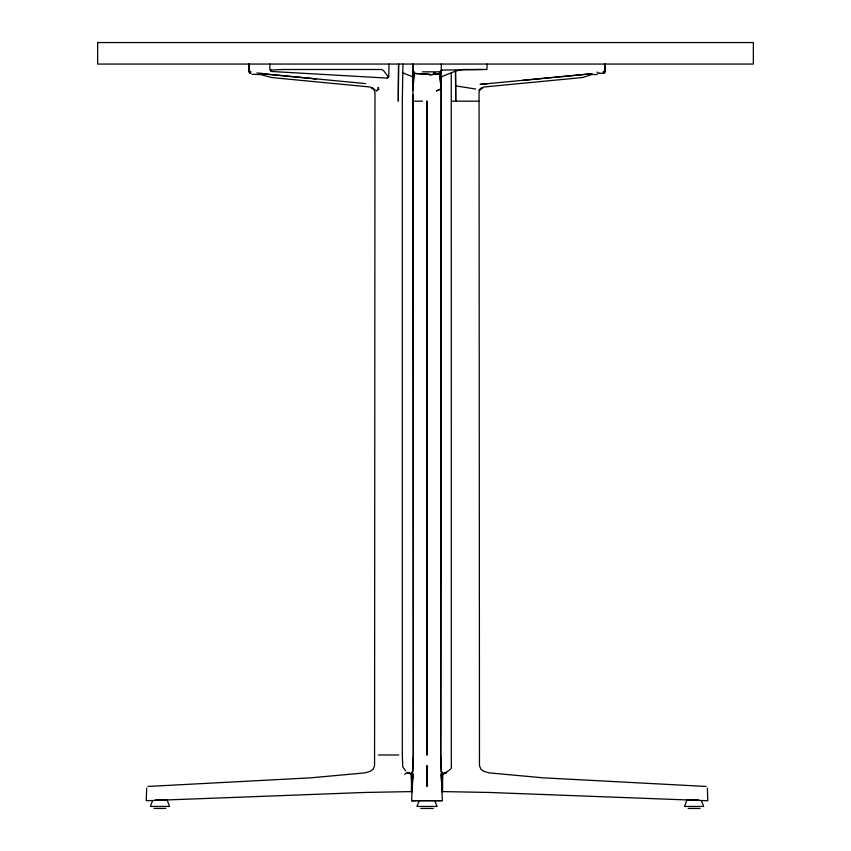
<?xml version="1.0" encoding="UTF-8"?>
<svg xmlns="http://www.w3.org/2000/svg" width="851" height="851" viewBox="0 0 851 851"><rect width="100%" height="100%" fill="white"/><g stroke="black" fill="none" stroke-linecap="round" stroke-linejoin="round"><path stroke-width="1.28" d="M411.459 778.665L411.459 774.793M411.459 775.229L411.459 772.165M412.692 772.283L413.331 754.997L413.224 94.557M441.371 774.027L440.733 754.997L441.19 77.313L441.095 77.856M603.136 73.441L603.136 71.909L603.965 71.218L604.806 71.771L604.912 64.059L604.753 72.08L603.54 73.388A1.649 1.628 2.8 0 0 604.774 71.846L604.912 64.059L604.806 71.771M427.032 769.113L427 786.452L427 765.581L426.968 769.113M250.907 73.441L250.502 73.388A1.649 1.628 -2.8 0 1 249.269 71.846L249.13 64.059C247.726 63.123 249.29 77.771 250.907 71.909L250.077 71.218L249.237 71.771L249.226 64.059L249.269 71.846M388.981 64.059L388.811 76.75L387.428 78.111L271.288 71.463L269.916 70.08L269.831 64.059M402.949 64.059L402.31 101.184L402.31 754.997L402.725 766.847L405.714 770.932M441.233 70.442L440.712 754.997L441.286 771.634M441.339 64.059L441.212 71.176M487.07 64.059L486.974 69.495L463.157 69.495L456.349 70.803L441.318 76.75L441.212 77.632A1.138 1.138 0 0 1 441.69 77.122L441.946 76.75M412.926 76.75L412.937 77.856M146.691 788.164L146.244 800.727L364.813 792.462L412.065 791.579L413.097 774.293M411.459 779.027L411.607 774.793L412.682 774.782L412.022 791.579M442.297 800.674L411.703 800.674L412.597 775.229L413.363 774.208M412.724 771.634L413.309 754.997L412.895 64.059M440.733 83.472L440.978 76.537M440.765 73.292L441.02 71.218L439.616 71.846L422.266 71.846M147.946 786.452L310.86 777.825L364.813 772.889L370.196 771.357L373.249 769.113L374.568 765.581L374.983 92.408L373.834 88.823L371.887 87.685L375.163 90.355L370.27 87.025L271.543 77.526L261.842 74.824L261.948 73.707L365.611 83.589M261.842 74.824L261.948 73.707L316.083 78.898M412.086 76.75L412.352 77.122A1.138 1.138 0 0 1 412.831 77.632L412.724 76.75L402.491 72.792M440.669 89.047L441.031 85.855M414.65 73.505L414.352 71.846L412.948 71.218L413.192 73.005L414.097 73.441L429.766 74.356M152.393 801.131L150.393 806.44L169.53 806.44L167.53 801.131M686.512 801.131L684.512 806.44L703.649 806.44L701.639 801.131M419.096 801.131L416.926 806.44L437.116 806.44L434.935 801.131M387.716 76.75L387.45 77.632L388.162 76.75L383.737 70.803L381.822 69.495L282.809 69.495L270.618 70.08L271.309 70.984L271.012 70.08M404.608 774.187L407.321 772.665L413.171 774.197M440.775 72.963L439.861 73.441L439.616 71.846M488.453 83.589L480.06 84.387L592.094 73.707L522.844 80.334M441.233 774.165L446.711 772.665C431.734 778.601 453.955 769.932 451.317 766.847L451.253 73.346M593.328 74.569L597.211 74.484M442.063 70.08L441.807 70.473A1.138 1.138 0 0 0 441.318 70.984L441.478 70.08L483.645 69.495M252.056 74.335L255.821 74.345M413.267 101.184L422.436 101.184M452.115 101.184L478.783 101.184M378.387 754.997L398.789 754.997M441.222 774.474L442.02 791.579L489.229 792.462L707.798 800.727L707.351 788.164M155.286 800.004L167.53 800.004M686.512 800.004L698.756 800.004M411.703 800.674L442.339 800.674L441.403 775.229M154.042 808.45L165.881 808.45M420.756 808.45L433.287 808.45M688.151 808.45L700.001 808.45M602.104 73.292L598.338 73.271L599.625 73.271M256.832 74.484L260.714 74.569M429.532 74.324L414.001 73.431M411.746 800.674L413.107 800.727M706.096 786.452L543.183 777.825L489.229 772.889L483.847 771.357L480.794 769.113L479.475 765.581L479.06 92.408L480.209 88.823L482.145 87.685L478.879 90.355L483.772 87.025L582.499 77.526L592.158 74.441M256.832 73.005L261.991 73.292M313.359 78.739L315.923 79.015M455.519 70.442L455.679 85.855L475.688 89.047M407.321 772.665L411.459 774.304M407.778 772.346L411.459 774.176L411.459 791.579M412.767 71.909L413.192 72.963M440.35 77.654L440.701 84.387L439.967 73.707L429.606 74.824L439.967 73.707L440.584 83.589M413.001 85.855L413.373 89.047M442.02 791.579L441.339 774.793L442.435 774.793L442.584 779.027M412.703 64.059L413.16 90.578M597.211 71.973L597.211 73.005M455.508 70.686L455.732 101.184L455.679 85.855M442.584 773.251L442.584 775.229M442.584 772.134L442.584 791.579M97.642 42.55L97.642 64.059L753.326 64.059L753.358 42.55L97.642 42.55M427.011 101.184L427.011 754.997L427.011 101.184M398.364 85.855L398.311 101.184L398.587 64.059L398.364 85.855M435.223 72.856L433.563 73.186L435.223 72.856M440.669 87.387L440.595 89.047L436.276 90.94L440.978 89.047L440.669 87.387M413.533 80.334L413.331 84.387L414.001 73.707L413.533 80.334M377.631 89.674L376.461 90.94L378.897 89.047L378.11 87.398L378.344 89.047L377.631 89.674"/></g></svg>
